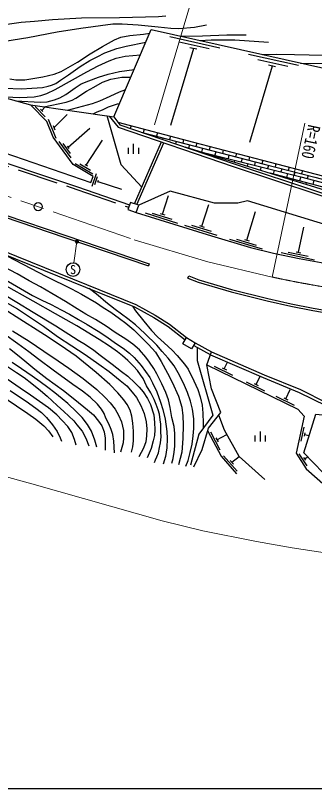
# Model space of a CAD drawing. Units: millimetres, scale not verified. Extents: x 40000 to 680000, y 20000 to 380000.
# Drawn here: x 271723 to 315622, y 205000 to 318498 of the extents above; entities that cross this region are included whole.
import ezdxf
from ezdxf.enums import TextEntityAlignment as Align

# ---------------------------------------------------------------- set-up
doc = ezdxf.new("R2010")
doc.units = ezdxf.units.MM
doc.header["$LTSCALE"] = 1000
doc.linetypes.add('CHAIN', pattern=[18.5, 12, -1.5, 3.5, -1.5])
doc.linetypes.add('DASHED', pattern=[7.5, 6, -1.5])
for name, color, linetype, lineweight in [('M-BGD', 7, 'Continuous', 25), ('M-BMK', 2, 'CHAIN', 13), ('M-BMK-SRVR', 3, 'Continuous', 25), ('M-STR-HTXT', 7, 'Continuous', 13), ('M-STR-STRC', 7, 'Continuous', 25), ('M-TTL-BAND', 7, 'Continuous', 25)]:
    doc.layers.add(name, color=color, linetype=linetype, lineweight=lineweight)
doc.styles.add('ＭＳ ゴシック', font='')
doc.styles.get('ＭＳ ゴシック').set_extended_font_data('MS Gothic')

msp = doc.modelspace()

# ---------------------------------------------------------------- hatches: boundary and pattern name
at = {"layer": 'M-STR-HTXT'}
msp.add_hatch(color=256, dxfattribs=at).paths.add_polyline_path([(280542, 285140, -1), (280944, 285437, -0.41421), (280892, 285088, -0.41421)])

# ---------------------------------------------------------------- linework, layer by layer
at = {"layer": 'M-BGD'}
for p, q in [((301710, 313711), (294391, 315349)), ((300148, 313600), (295756, 314582)), ((297854, 313652), (294472, 302322)), ((298366, 313537), (297341, 313767)), ((313250, 311128), (305931, 312766)), ((309394, 311069), (306083, 299837)), ((311688, 311017), (307297, 312000)), ((309906, 310954), (308882, 311184)), ((274625, 305110), (276093, 303609)), ((275402, 304744), (275744, 304394)), ((275573, 304569), (276082, 305067)), ((276522, 303283), (277655, 300505)), ((277366, 302007), (279323, 303968)), ((277234, 302332), (277498, 301683)), ((279454, 299148), (282657, 301947)), ((288683, 302335), (288574, 301926)), ((290615, 301818), (290471, 301278)), ((291441, 301037), (291419, 300954)), ((292547, 301301), (292409, 300783)), ((294480, 300785), (294344, 300277)), ((278092, 300017), (279841, 297580)), ((278686, 299705), (279735, 298242)), ((282101, 296511), (284516, 300166)), ((289072, 298174), (289072, 299674)), ((289204, 290842), (293168, 299933)), ((289536, 290727), (293500, 299820)), ((293376, 300530), (293316, 300306)), ((295311, 300024), (295213, 299657)), ((296412, 300268), (296279, 299771)), ((298345, 299755), (298218, 299264)), ((279332, 299319), (279577, 298978)), ((288322, 298174), (288322, 299074)), ((289822, 298174), (289822, 299074)), ((297246, 299518), (297115, 299027)), ((299186, 299011), (299037, 298435)), ((300281, 299256), (300153, 298758)), ((301120, 298505), (300981, 297965)), ((302218, 298756), (302088, 298252)), ((300011, 298209), (299994, 298140)), ((301951, 297722), (301907, 297552)), ((303055, 297999), (302921, 297478)), ((304155, 298256), (304023, 297746)), ((304990, 297493), (304861, 296992)), ((306091, 297757), (305958, 297240)), ((280505, 296757), (283088, 295231)), ((281174, 296710), (282724, 295795)), ((281921, 296618), (282282, 296404)), ((303891, 297235), (303821, 296963)), ((305831, 296748), (305734, 296374)), ((306925, 296987), (306801, 296505)), ((307767, 296263), (307642, 295787)), ((308028, 297257), (307890, 296734)), ((308859, 296485), (308737, 296019)), ((309962, 296749), (309828, 296239)), ((311897, 296242), (311766, 295745)), ((283571, 295266), (282921, 293374)), ((309707, 295776), (309555, 295198)), ((310797, 295992), (310677, 295532)), ((311647, 295289), (311493, 294705)), ((312736, 295499), (312617, 295046)), ((313831, 295734), (313705, 295252)), ((283724, 294790), (283334, 293655)), ((283859, 294258), (283768, 293993)), ((283813, 294125), (287286, 292989)), ((310527, 294960), (310512, 294903)), ((312460, 294450), (312425, 294315)), ((313587, 294802), (313427, 294195)), ((314674, 295005), (314554, 294548)), ((315521, 294294), (315361, 293684)), ((314394, 293939), (314338, 293726)), ((293321, 289331), (294173, 292074)), ((299083, 287541), (300082, 290756)), ((290756, 289500), (295531, 288017)), ((291800, 289490), (294665, 288600)), ((292987, 289435), (293655, 289228)), ((305696, 285520), (306966, 289702)), ((296517, 287710), (301292, 286226)), ((297561, 287700), (300426, 286809)), ((298748, 287645), (299417, 287437)), ((313279, 283742), (314054, 287393)), ((303129, 285673), (307913, 284220)), ((304173, 285669), (307044, 284797)), ((305361, 285622), (306031, 285419)), ((311749, 283760), (314684, 283137)), ((312937, 283815), (313621, 283670)), ((310709, 283675), (315600, 282636)), ((291359, 282057), (291247, 281725)), ((297032, 279923), (297158, 280250)), ((300889, 266998), (303586, 265685)), ((302054, 266765), (302683, 266458)), ((302369, 266611), (302849, 267599)), ((305577, 264717), (308275, 263404)), ((306743, 264483), (307372, 264177)), ((307058, 264330), (307640, 265527)), ((311411, 262212), (312067, 263561)), ((309931, 262599), (312629, 261286)), ((311096, 262365), (311726, 262059)), ((314067, 258061), (313614, 256010)), ((300329, 257380), (301742, 254733)), ((301135, 256507), (301465, 255889)), ((301300, 256198), (302762, 256978)), ((306928, 255929), (306928, 256829)), ((307678, 255929), (307678, 257429)), ((308428, 255929), (308428, 256829)), ((314186, 257210), (314081, 256731)), ((314133, 256971), (314827, 256817)), ((302274, 253832), (304256, 251580)), ((303259, 253167), (303722, 252642)), ((303490, 252904), (304546, 253740)), ((313328, 254126), (314487, 252375)), ((314022, 253620), (314293, 253212)), ((314157, 253416), (314617, 253721))]:
    msp.add_line(p, q, dxfattribs=at)
at = {"layer": 'M-BGD', "linetype": 'DASHED'}
msp.add_line((298111, 270446), (300487, 269111), dxfattribs=at)
at = {"layer": 'M-BGD'}
for points in [[(196316, 316714), (204821, 316593), (205375, 318566), (212118, 322303), (221362, 319038), (231975, 317194), (235760, 317120), (239668, 317375), (243385, 317678), (246991, 318257), (247576, 318170), (250798, 316569), (257357, 310715), (262290, 308591), (273942, 305379), (286186, 303594), (291659, 316422), (353942, 302482), (361077, 302687)], [(270156, 317192), (272541, 317514), (274506, 317676), (277140, 317895), (281399, 318147), (287003, 318214), (292719, 318334), (293815, 318453)], [(270183, 314737), (273554, 315260), (277820, 316108), (281311, 316657), (286013, 317261), (287403, 317261), (289746, 317109), (292650, 316815), (294538, 316650), (295719, 316608), (297986, 316801), (299762, 317110)], [(270908, 309176), (271795, 309067), (273088, 309067), (274283, 309224), (275755, 309466), (277393, 309900), (278411, 310294), (280823, 311637), (282702, 312859), (284497, 313944), (286283, 314904), (287177, 315297), (288507, 315571), (290508, 315761), (291428, 315882)], [(295941, 315463), (299166, 315526), (302758, 315635), (305594, 315674)], [(270110, 307845), (272611, 307728), (274107, 307808), (275691, 307937), (276535, 308105), (277006, 308255), (277667, 308524), (278351, 308990), (279494, 309786), (281230, 311016), (282637, 311880), (283692, 312411), (284822, 313017), (286598, 313662), (287953, 313972), (290868, 314567)], [(298758, 314833), (300463, 314928), (303945, 314928), (308872, 314585)], [(269545, 306591), (271329, 306479), (272344, 306470), (273444, 306499), (274458, 306571), (275431, 306763), (276327, 307062), (277539, 307628), (282206, 310213), (283886, 311110), (285477, 311831), (286504, 312244), (287835, 312514), (290080, 312721)], [(307923, 312782), (309996, 312818), (312675, 312766), (316998, 312668)], [(313569, 311518), (317097, 311430), (319135, 311211), (321540, 310873), (324355, 310490), (326384, 310414), (328950, 310535)], [(271771, 305977), (275329, 305764), (276392, 305836), (277463, 306098), (278216, 306383), (279113, 306873), (280488, 307875), (281364, 308440), (282475, 308890), (283901, 309428), (285340, 309898), (286978, 310289), (289160, 310565)], [(234440, 308909), (257267, 302534), (262868, 300822), (282808, 293969), (283116, 294866)], [(275870, 305098), (279182, 305754), (280034, 306053), (280591, 306357), (282171, 307378), (283213, 307980), (284503, 308685), (285718, 309131), (287314, 309415), (288679, 309438)], [(279375, 304587), (283036, 305552), (284115, 305968), (285600, 306664), (287003, 307279), (287909, 307633)], [(283116, 294866), (280171, 296606), (277275, 300641), (276346, 302920), (273942, 305379)], [(283127, 304040), (283700, 304341), (284475, 304645), (285372, 305093), (286124, 305348), (286683, 305523), (287033, 305578)], [(290279, 293306), (287251, 296573), (285190, 303739)], [(285457, 303700), (286819, 302102), (303691, 296338), (316096, 292221), (329824, 287568), (333756, 286415), (343231, 284661), (351547, 284775), (356250, 284842), (365841, 285898), (389795, 288638), (394325, 289113), (412169, 291053), (413178, 291628), (416369, 289802), (417940, 289144), (419365, 288709), (421255, 288398), (422459, 288312)], [(286186, 303594), (287064, 302442), (303819, 296717), (316223, 292600), (329945, 287950), (333849, 286804), (343265, 285062), (351541, 285175), (356225, 285241), (365797, 286296), (389751, 289036), (394283, 289511)], [(222034, 302229), (222827, 301952), (222603, 301310), (231900, 297963), (240302, 294943), (245100, 293253), (251666, 290853), (257286, 288858), (262843, 286837), (266935, 285154), (271888, 283148), (282171, 278981), (289378, 276066), (292244, 274507), (294356, 273157), (296816, 271202)], [(286751, 302852), (297860, 299880), (307964, 297274), (319038, 294367), (333895, 290490), (344633, 288523), (361076, 289535), (385869, 291911)], [(221914, 301847), (222317, 301706), (222094, 301068), (231765, 297587), (240168, 294566), (244965, 292877), (251531, 290476), (257151, 288482), (262699, 286464), (266783, 284784), (271738, 282777), (282021, 278611), (289207, 275703), (292041, 274162), (294123, 272831), (296612, 270853)], [(290312, 301332), (308220, 296648), (315680, 294749), (333806, 290034), (344436, 288041), (361047, 289053), (386655, 291545)], [(265116, 298576), (280850, 293344), (288472, 290708)], [(296563, 299196), (319736, 292064), (333314, 287845), (344663, 285758), (356011, 286161), (389842, 290063)], [(298719, 298533), (313601, 294799), (334208, 289376), (344303, 287528), (359936, 288372), (387577, 291116)], [(388764, 290564), (359960, 287792), (344257, 286949), (333544, 288884), (309119, 295332)], [(390919, 288756), (389437, 287829), (380444, 286714), (371529, 284752), (354565, 282688), (347863, 282243), (342480, 282282), (338328, 282712), (335364, 283278), (328971, 284503), (321461, 286496), (305781, 291278), (304355, 290964), (300938, 290964), (294445, 292712), (289820, 290628)], [(289461, 289589), (300485, 286163), (306232, 284417), (309583, 283607), (313365, 282804), (317117, 282140), (321594, 281397), (325027, 280953), (327894, 280637), (332488, 280255), (337401, 279967), (340329, 279840), (347544, 279899), (354505, 280196), (359116, 280569), (371383, 281711), (375374, 282412), (380873, 283542), (383516, 284246), (386061, 285015), (388927, 286055), (390531, 286790), (391936, 288863)], [(270066, 288913), (278987, 285885), (291247, 281725)], [(270179, 289244), (279099, 286216), (291359, 282057)], [(269261, 283781), (276292, 280155), (279968, 278364), (281416, 277573), (283622, 276315), (284606, 275630), (285743, 274917), (286980, 274015), (287938, 273314), (289074, 272367), (290144, 271331), (291261, 270202), (292275, 269043), (293110, 267707), (294047, 265999), (294738, 264663), (295664, 262598), (296143, 260983), (296299, 259725), (296344, 258411), (296310, 256389), (296121, 254362), (295675, 252524)], [(294684, 252749), (294865, 253470), (295017, 254378), (295108, 255280), (295135, 256078), (295135, 257148), (294997, 258153), (294698, 259496), (294434, 260959), (294170, 262072), (293775, 263161), (293199, 264402), (292477, 265869), (292046, 266653), (291415, 267610), (290852, 268349), (289915, 269410), (288937, 270228), (287916, 270952), (286334, 271971), (285049, 272867), (283452, 273854), (282050, 274658), (280780, 275449), (279071, 276513), (277045, 277692), (275399, 278644), (273713, 279559), (271983, 280553), (269899, 281658)], [(269536, 280117), (274217, 277366), (275584, 276721), (276944, 276069), (278439, 275268), (279660, 274623), (280986, 273846), (282264, 273124), (283853, 272139), (284998, 271397), (286576, 270277), (287541, 269659), (288463, 268917), (289143, 268293), (290172, 267104), (290817, 266244), (291436, 265333), (291845, 264550), (292477, 263249), (292998, 261744), (293338, 260655), (293699, 259218), (293963, 257432), (294004, 256369), (293928, 255044), (293741, 253768), (293394, 252624)], [(297032, 279923), (298544, 279343), (303364, 277921), (308682, 276579), (312125, 275796), (315383, 275186), (318187, 274705), (321542, 274218), (324884, 273724), (329318, 273324), (333669, 273080)], [(297158, 280250), (298657, 279675), (303457, 278258), (308763, 276920), (312196, 276139), (315445, 275531), (318242, 275051), (321593, 274565), (324925, 274072), (329344, 273673), (333689, 273429)], [(292123, 252891), (292289, 253237), (292476, 253707), (292718, 254309), (292885, 255049), (293009, 255747), (293106, 256646), (293085, 257376), (293051, 258483), (292975, 259147), (292850, 259959), (292684, 260602), (292393, 261383), (292089, 262124), (291590, 263074), (290974, 264127), (290448, 265179), (290088, 265746), (289631, 266382), (289064, 266998), (288225, 267845), (287423, 268544), (286689, 269131), (285541, 269927), (284002, 270947), (280741, 272913), (277604, 274693), (274332, 276546), (269953, 279007)], [(296723, 252313), (297057, 253182), (297380, 254317), (297659, 255576), (297804, 256779), (297882, 257862), (297882, 259287), (297714, 260694), (297425, 261875), (296990, 263145), (296388, 264503), (295586, 266046), (294995, 267060), (294148, 268185), (293257, 269187), (292454, 270115), (290726, 271821), (289333, 273068), (288207, 273961), (286367, 275310), (284985, 276402), (283860, 277382), (282558, 278393)], [(270084, 277518), (271940, 276430), (274316, 274927), (277624, 272949), (280936, 270849), (282001, 270171), (283212, 269348), (284167, 268622), (285927, 267290), (287290, 266246), (288196, 265534), (289244, 264541), (289859, 263940), (290475, 263234), (291127, 262250), (291535, 261378), (292027, 259846), (292124, 258718), (292179, 257687), (292117, 256843), (291923, 256024), (291618, 254917), (291065, 253534)], [(288739, 254372), (288934, 255145), (289055, 256040), (289062, 257487), (288967, 258660), (288813, 259669), (288557, 260571), (288140, 261378), (287647, 262075), (286732, 263118), (285567, 264309), (283566, 266082), (280643, 268473), (278281, 270101), (275963, 271598), (271813, 274266), (269329, 275840)], [(269862, 276664), (272031, 275448), (274216, 273960), (275820, 272890), (277869, 271342), (279987, 269995), (281956, 268730), (283977, 267311), (285465, 266215), (287115, 264916), (288048, 264126), (288839, 263180), (289482, 262414), (290104, 261224), (290618, 260040), (290922, 258858), (291024, 257809), (290976, 256762), (290855, 255911), (290503, 254955), (289847, 253678)], [(288898, 275828), (289344, 275119), (290581, 273613), (291680, 272265), (292559, 271337), (293550, 270416), (294710, 269354), (295435, 268559), (296538, 267323), (297068, 266583), (297885, 264879), (298472, 263601), (298835, 262513), (299121, 261264), (299218, 260114), (299274, 258660), (299293, 257917)], [(286246, 254290), (286186, 255982), (285994, 256990), (285748, 257720), (285422, 258547), (284998, 259363), (284725, 260060), (284360, 260684), (283755, 261443), (282673, 262445), (281571, 263321), (280149, 264318), (277259, 266445), (275146, 267980), (273666, 269101), (272065, 270298), (270139, 271660)], [(271301, 272211), (273711, 270694), (275909, 269235), (277976, 267813), (279576, 266709), (281670, 265180), (283680, 263573), (284890, 262423), (285648, 261638), (286353, 260705), (286870, 259813), (287267, 258823), (287562, 257542), (287596, 256482), (287549, 255737), (287153, 254382)], [(270856, 269626), (272037, 268664), (273075, 267772), (274589, 266578), (276336, 265222), (278781, 263415), (280427, 262095), (282321, 260598), (283177, 259855), (283935, 258931), (284386, 258248), (284725, 257392), (284885, 256420), (284892, 254681)], [(298405, 269765), (298393, 267824), (300692, 259806), (298647, 257045), (297394, 252470)], [(297916, 252216), (299139, 254780), (300078, 257894), (301867, 260204), (300480, 263687), (299809, 267189), (300487, 269111)], [(300487, 269111), (308249, 265754), (313562, 263570), (317433, 261637), (319120, 261196), (321102, 260867), (323606, 260643), (326173, 260540), (328758, 260633), (331767, 260989), (336060, 261646), (339873, 262385), (345283, 263585), (348835, 264268), (352646, 264866), (356873, 265318), (360555, 265456), (361797, 266489)], [(300337, 268686), (308074, 265339), (313376, 263160), (317274, 261214), (319026, 260755), (321045, 260421), (323577, 260194), (326172, 260090), (328793, 260184), (331827, 260543), (336137, 261202), (339965, 261944), (345375, 263144), (348912, 263825), (352705, 264419), (356906, 264868), (360725, 265012), (361696, 265820)], [(270411, 267048), (271885, 266073), (273008, 265334), (274130, 264472), (275393, 263454), (276396, 262592), (277831, 261236), (278820, 260353), (280270, 258976), (280754, 258419), (281491, 257477), (282029, 256442), (282474, 255320)], [(283669, 255095), (283370, 256130), (282899, 257450), (282321, 258453), (281524, 259455), (280681, 260291), (279406, 261535), (278569, 262218), (277519, 263116), (276470, 263866), (275367, 264690), (274166, 265520), (272611, 266624), (271250, 267540)], [(299809, 267189), (313168, 260690), (314112, 259655), (312910, 254213), (314405, 251956), (317207, 249444), (317602, 248501)], [(280646, 255430), (280381, 256225), (279989, 257253), (279395, 258132), (278568, 259044), (277811, 259887), (276555, 260905), (275254, 261807), (273925, 262758), (272405, 263786), (270497, 265123)], [(270936, 263432), (272189, 262622), (273277, 261877), (274703, 260839), (275554, 260220), (276279, 259449), (277183, 258392), (277829, 257417), (278285, 256492), (278496, 256011)], [(269382, 262837), (271868, 261162), (273557, 260075), (274727, 259213), (275878, 258232), (276571, 257500), (277212, 256657)], [(318756, 248360), (318756, 250052), (316901, 251369), (314045, 254310), (315803, 259946), (327287, 258811), (328186, 256869)], [(308329, 250368), (304546, 253740), (302401, 257635), (301577, 259830)], [(299947, 257459), (301895, 253809), (304185, 251207)]]:
    msp.add_lwpolyline(points, dxfattribs=at)
at = {"layer": 'M-BGD', "linetype": 'DASHED'}
for points in [[(264989, 298196), (280721, 292965), (288342, 290330)], [(297885, 270057), (300287, 268707), (300337, 268686)]]:
    msp.add_lwpolyline(points, dxfattribs=at)
at = {"layer": 'M-BGD'}
for points in [[(288232, 290014), (289461, 289589), (289820, 290628), (288592, 291053)], [(296816, 271202), (298111, 270446), (297582, 269539), (296287, 270295)]]:
    msp.add_lwpolyline(points, close=True, dxfattribs=at)
at = {"layer": 'M-BMK'}
msp.add_lwpolyline([(226324, 306148), (242271, 301720), (289158, 285567), (299980, 282336), (309386, 280098)], dxfattribs=at)
msp.add_arc((343174, 436490), 160000, 257.80857, 269.82142, dxfattribs=at)
at = {"layer": 'M-BMK-SRVR'}
msp.add_circle((275053, 290427), 600, dxfattribs=at)
at = {"layer": 'M-STR-HTXT'}
for p, q in [((292128, 302439), (297418, 320234)), ((309386, 280098), (314175, 302680)), ((280743, 285289), (280309, 282177))]:
    msp.add_line(p, q, dxfattribs=at)
msp.add_lwpolyline([(257396, 254314), (274144, 249755), (293268, 244315), (299220, 242831), (307081, 241251), (312348, 240348), (317191, 239617), (323852, 238821), (329663, 238367), (334607, 238114), (343858, 237942), (352741, 238256), (359655, 238815)], dxfattribs=at)
msp.add_circle((280743, 285289), 250, dxfattribs=at)
at = {"layer": 'M-STR-STRC'}
msp.add_circle((280171, 281187), 1000, dxfattribs=at)
at = {"layer": 'M-TTL-BAND'}
msp.add_line((40000, 205000), (579000, 205000), dxfattribs=at)

# ---------------------------------------------------------------- texts
at = {"layer": 'M-STR-HTXT', "style": 'ＭＳ ゴシック', "width": 0.8}
msp.add_text('R=160', height=1833, rotation=258.025, dxfattribs=at).set_placement((314175, 302680), align=Align.BOTTOM_LEFT)
at = {"layer": 'M-STR-STRC', "style": 'ＭＳ ゴシック'}
msp.add_text('S', height=1320, dxfattribs=at).set_placement((280171, 281187), align=Align.MIDDLE_CENTER)

doc.saveas('drawing.dxf')
